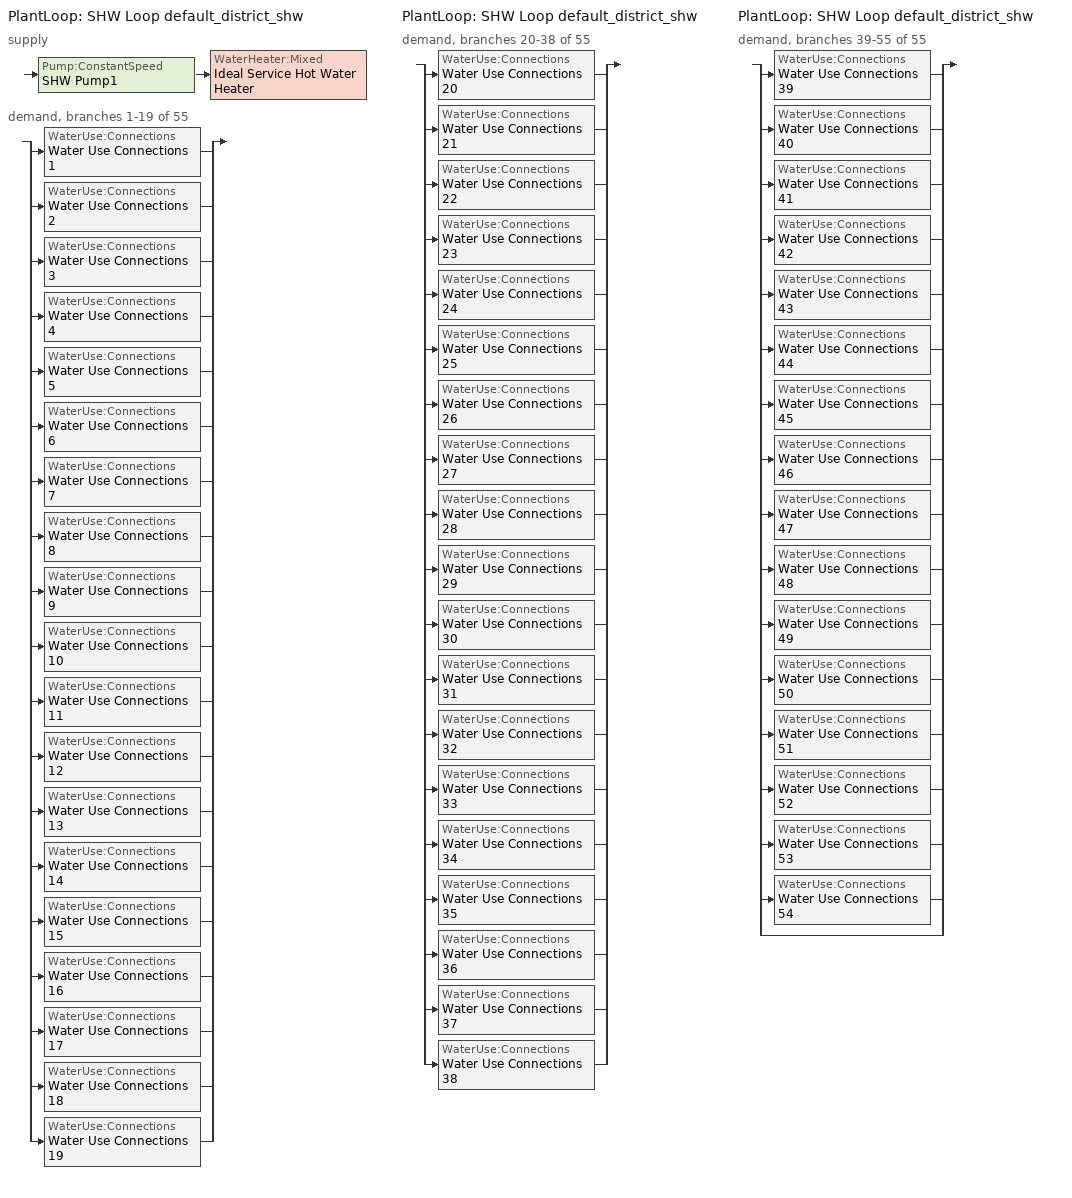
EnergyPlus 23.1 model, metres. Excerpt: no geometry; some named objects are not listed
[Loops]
PlantLoop 'SHW Loop default_district_shw'
 supply: Pump:ConstantSpeed 'SHW Pump1' > WaterHeater:Mixed 'Ideal Service Hot Water Heater'
 demand, branches 1-19 of 55: split
  | WaterUse:Connections 'Water Use Connections 1'
  | WaterUse:Connections 'Water Use Connections 2'
  | WaterUse:Connections 'Water Use Connections 3'
  | WaterUse:Connections 'Water Use Connections 4'
  | WaterUse:Connections 'Water Use Connections 5'
  | WaterUse:Connections 'Water Use Connections 6'
  | WaterUse:Connections 'Water Use Connections 7'
  | WaterUse:Connections 'Water Use Connections 8'
  | WaterUse:Connections 'Water Use Connections 9'
  | WaterUse:Connections 'Water Use Connections 10'
  | WaterUse:Connections 'Water Use Connections 11'
  | WaterUse:Connections 'Water Use Connections 12'
  | WaterUse:Connections 'Water Use Connections 13'
  | WaterUse:Connections 'Water Use Connections 14'
  | WaterUse:Connections 'Water Use Connections 15'
  | WaterUse:Connections 'Water Use Connections 16'
  | WaterUse:Connections 'Water Use Connections 17'
  | WaterUse:Connections 'Water Use Connections 18'
  | WaterUse:Connections 'Water Use Connections 19'
PlantLoop 'SHW Loop default_district_shw'
 demand, branches 20-38 of 55: split
  | WaterUse:Connections 'Water Use Connections 20'
  | WaterUse:Connections 'Water Use Connections 21'
  | WaterUse:Connections 'Water Use Connections 22'
  | WaterUse:Connections 'Water Use Connections 23'
  | WaterUse:Connections 'Water Use Connections 24'
  | WaterUse:Connections 'Water Use Connections 25'
  | WaterUse:Connections 'Water Use Connections 26'
  | WaterUse:Connections 'Water Use Connections 27'
  | WaterUse:Connections 'Water Use Connections 28'
  | WaterUse:Connections 'Water Use Connections 29'
  | WaterUse:Connections 'Water Use Connections 30'
  | WaterUse:Connections 'Water Use Connections 31'
  | WaterUse:Connections 'Water Use Connections 32'
  | WaterUse:Connections 'Water Use Connections 33'
  | WaterUse:Connections 'Water Use Connections 34'
  | WaterUse:Connections 'Water Use Connections 35'
  | WaterUse:Connections 'Water Use Connections 36'
  | WaterUse:Connections 'Water Use Connections 37'
  | WaterUse:Connections 'Water Use Connections 38'
PlantLoop 'SHW Loop default_district_shw'
 demand, branches 39-55 of 55: split
  | WaterUse:Connections 'Water Use Connections 39'
  | WaterUse:Connections 'Water Use Connections 40'
  | WaterUse:Connections 'Water Use Connections 41'
  | WaterUse:Connections 'Water Use Connections 42'
  | WaterUse:Connections 'Water Use Connections 43'
  | WaterUse:Connections 'Water Use Connections 44'
  | WaterUse:Connections 'Water Use Connections 45'
  | WaterUse:Connections 'Water Use Connections 46'
  | WaterUse:Connections 'Water Use Connections 47'
  | WaterUse:Connections 'Water Use Connections 48'
  | WaterUse:Connections 'Water Use Connections 49'
  | WaterUse:Connections 'Water Use Connections 50'
  | WaterUse:Connections 'Water Use Connections 51'
  | WaterUse:Connections 'Water Use Connections 52'
  | WaterUse:Connections 'Water Use Connections 53'
  | WaterUse:Connections 'Water Use Connections 54'
  | bypass
[Sizing:Plant]
SHW Loop default_district_shw: Loop Type=Heating; Design Loop Exit Temperature=60; Loop Design Temperature Difference=5; Sizing Option=NonCoincident; Zone Timesteps in Averaging Window=1; Coincident Sizing Factor Mode=None
[Pump:ConstantSpeed]
SHW Pump1: Design Flow Rate=Autosize; Design Pump Head=29891; Design Power Consumption=Autosize; Motor Efficiency=0.9; Fraction of Motor Inefficiencies to Fluid Stream=0; Pump Control Type=Intermittent; Design Power Sizing Method=PowerPerFlowPerPressure; Design Electric Power per Unit Flow Rate=348701.1; Design Shaft Power per Unit Flow Rate per Unit Head=1.28205; EndUse Subcategory=Water Systems
[WaterHeater:Mixed]
Ideal Service Hot Water Heater: Tank Volume=0; Setpoint Temperature Schedule=Schedule Ruleset 2; Deadband Temperature Difference=2; Maximum Temperature Limit=82.22; Heater Control Type=Modulate; Heater Maximum Capacity=1000000; Heater Ignition Minimum Flow Rate=0; Heater Ignition Delay=0; Heater Fuel Type=DistrictHeating; Heater Thermal Efficiency=1; Off Cycle Parasitic Fuel Consumption Rate=20; Off Cycle Parasitic Fuel Type=DistrictHeating; Off Cycle Parasitic Heat Fraction to Tank=0.8; On Cycle Parasitic Fuel Consumption Rate=0; On Cycle Parasitic Fuel Type=DistrictHeating; On Cycle Parasitic Heat Fraction to Tank=0; Ambient Temperature Indicator=Schedule; Ambient Temperature Schedule=22C Ambient Condition; Off Cycle Loss Coefficient to Ambient Temperature=0; Off Cycle Loss Fraction to Zone=1; On Cycle Loss Coefficient to Ambient Temperature=0; On Cycle Loss Fraction to Zone=1; Use Side Effectiveness=1; Source Side Effectiveness=1; Use Side Design Flow Rate=Autosize; Source Side Design Flow Rate=Autosize; Indirect Water Heating Recovery Time=1.5; Source Side Flow Control Mode=IndirectHeatPrimarySetpoint; EndUse Subcategory=General
[WaterHeater:Sizing]
Ideal Service Hot Water Heater: Design Mode=PeakDraw; Time Storage Can Meet Peak Draw=0.538503; Time for Tank Recovery=0; Nominal Tank Volume for Autosizing Plant Connections=1
[PlantLoop]
SHW Loop default_district_shw: Fluid Type=Water; Plant Equipment Operation Scheme=SHW Loop default_district_shw Operation Schemes; Maximum Loop Temperature=60; Minimum Loop Temperature=10; Maximum Loop Flow Rate=Autosize; Minimum Loop Flow Rate=0; Plant Loop Volume=Autocalculate; Load Distribution Scheme=Optimal; Plant Loop Demand Calculation Scheme=SingleSetpoint; Common Pipe Simulation=None
[PlantEquipmentList]
SHW Loop default_district_shw Heating Equipment List: Ideal Service Hot Water Heater
[PlantEquipmentOperation:HeatingLoad]
SHW Loop default_district_shw Heating Operation Scheme: Load Range 1 Lower Limit=0; Load Range 1 Upper Limit=1000000000; Range 1 Equipment List=SHW Loop default_district_shw Heating Equipment List
[PlantEquipmentOperationSchemes]
SHW Loop default_district_shw Operation Schemes: Control Scheme 1=SHW Loop default_district_shw Heating Operation Scheme; Control Scheme 1 Schedule=Always On Discrete
[SetpointManager:Scheduled]
Setpoint Manager Scheduled 1: Control Variable=Temperature; Schedule=60C Hot Water
[WaterUse:Equipment] EndUse Subcategory=General; Flow Rate Fraction Schedule=MediumOffice Building_Service Hot Water Schedule; Target Temperature Schedule=60.0C Hot Water; Sensible Fraction Schedule=0.2 Hot Water Sensible Fraction; Latent Fraction Schedule=0.05 Hot Water Latent Fraction
Name | Peak Flow Rate | Zone
MediumOffice Building_Service Hot Water..Flr1_Ground_corner_north_1_7c108810 | 5.80221e-07 | Flr1_Ground_corner_north_1_7c108810
MediumOffice Building_Service Hot Water..Flr1_Ground_corner_north_2_e94bcdf2 | 5.80221e-07 | Flr1_Ground_corner_north_2_e94bcdf2
MediumOffice Building_Service Hot Water..Flr1_Ground_corner_south_1_9eeeea95 | 5.80221e-07 | Flr1_Ground_corner_south_1_9eeeea95
MediumOffice Building_Service Hot Water..Flr1_Ground_corner_south_2_ce385d3d | 5.80221e-07 | Flr1_Ground_corner_south_2_ce385d3d
MediumOffice Building_Service Hot Water..Flr1_Ground_parameter_east_73f52d8a | 5.40063e-07 | Flr1_Ground_parameter_east_73f52d8a
MediumOffice Building_Service Hot Water..Flr1_Ground_parameter_west_ef66770d | 5.40063e-07 | Flr1_Ground_parameter_west_ef66770d
MediumOffice Building_Service Hot Water..Flr1_Ground_parameter_north_1_bd09306e | 5.26149e-07 | Flr1_Ground_parameter_north_1_bd09306e
MediumOffice Building_Service Hot Water..Flr1_Ground_parameter_north_2_c181baff | 5.26149e-07 | Flr1_Ground_parameter_north_2_c181baff
MediumOffice Building_Service Hot Water..Flr1_Ground_parameter_north_3_b2002846 | 5.26149e-07 | Flr1_Ground_parameter_north_3_b2002846
MediumOffice Building_Service Hot Water..Flr1_Ground_parameter_north_4_bb6081a6 | 5.26149e-07 | Flr1_Ground_parameter_north_4_bb6081a6
MediumOffice Building_Service Hot Water..Flr1_Ground_parameter_south_1_fe9ed705 | 5.26149e-07 | Flr1_Ground_parameter_south_1_fe9ed705
MediumOffice Building_Service Hot Water..Flr1_Ground_parameter_south_2_da29ad93 | 5.26149e-07 | Flr1_Ground_parameter_south_2_da29ad93
MediumOffice Building_Service Hot Water..Flr1_Ground_parameter_south_3_2d783d8c | 5.26149e-07 | Flr1_Ground_parameter_south_3_2d783d8c
MediumOffice Building_Service Hot Water..Flr1_Ground_parameter_south_4_47dabc56 | 5.26149e-07 | Flr1_Ground_parameter_south_4_47dabc56
MediumOffice Building_Service Hot Water..Flr1_Ground_rest_1_7260cb26 | 4.89734e-07 | Flr1_Ground_rest_1_7260cb26
MediumOffice Building_Service Hot Water..Flr1_Ground_rest_2_4bfb7ba7 | 4.89734e-07 | Flr1_Ground_rest_2_4bfb7ba7
MediumOffice Building_Service Hot Water..Flr1_Ground_rest_3_25e85cee | 4.89734e-07 | Flr1_Ground_rest_3_25e85cee
MediumOffice Building_Service Hot Water..Flr1_Ground_rest_4_1f7a4b1a | 4.89734e-07 | Flr1_Ground_rest_4_1f7a4b1a
MediumOffice Building_Service Hot Water..Flr1_corner_north_1_7c108810 | 5.80221e-07 | Flr1_corner_north_1_7c108810
MediumOffice Building_Service Hot Water..Flr1_corner_north_2_e94bcdf2 | 5.80221e-07 | Flr1_corner_north_2_e94bcdf2
MediumOffice Building_Service Hot Water..Flr1_corner_south_1_9eeeea95 | 5.80221e-07 | Flr1_corner_south_1_9eeeea95
MediumOffice Building_Service Hot Water..Flr1_corner_south_2_ce385d3d | 5.80221e-07 | Flr1_corner_south_2_ce385d3d
MediumOffice Building_Service Hot Water..Flr1_parameter_east_73f52d8a | 5.40063e-07 | Flr1_parameter_east_73f52d8a
MediumOffice Building_Service Hot Water..Flr1_parameter_west_ef66770d | 5.40063e-07 | Flr1_parameter_west_ef66770d
MediumOffice Building_Service Hot Water..Flr1_parameter_north_1_bd09306e | 5.26149e-07 | Flr1_parameter_north_1_bd09306e
MediumOffice Building_Service Hot Water..Flr1_parameter_north_2_c181baff | 5.26149e-07 | Flr1_parameter_north_2_c181baff
MediumOffice Building_Service Hot Water..Flr1_parameter_north_3_b2002846 | 5.26149e-07 | Flr1_parameter_north_3_b2002846
MediumOffice Building_Service Hot Water..Flr1_parameter_north_4_bb6081a6 | 5.26149e-07 | Flr1_parameter_north_4_bb6081a6
MediumOffice Building_Service Hot Water..Flr1_parameter_south_1_fe9ed705 | 5.26149e-07 | Flr1_parameter_south_1_fe9ed705
MediumOffice Building_Service Hot Water..Flr1_parameter_south_2_da29ad93 | 5.26149e-07 | Flr1_parameter_south_2_da29ad93
MediumOffice Building_Service Hot Water..Flr1_parameter_south_3_2d783d8c | 5.26149e-07 | Flr1_parameter_south_3_2d783d8c
MediumOffice Building_Service Hot Water..Flr1_parameter_south_4_47dabc56 | 5.26149e-07 | Flr1_parameter_south_4_47dabc56
MediumOffice Building_Service Hot Water..Flr1_rest_1_7260cb26 | 4.89734e-07 | Flr1_rest_1_7260cb26
MediumOffice Building_Service Hot Water..Flr1_rest_2_4bfb7ba7 | 4.89734e-07 | Flr1_rest_2_4bfb7ba7
MediumOffice Building_Service Hot Water..Flr1_rest_3_25e85cee | 4.89734e-07 | Flr1_rest_3_25e85cee
MediumOffice Building_Service Hot Water..Flr1_rest_4_1f7a4b1a | 4.89734e-07 | Flr1_rest_4_1f7a4b1a
MediumOffice Building_Service Hot Water..Flr1_Top_corner_north_1_7c108810 | 5.80221e-07 | Flr1_Top_corner_north_1_7c108810
MediumOffice Building_Service Hot Water..Flr1_Top_corner_north_2_e94bcdf2 | 5.80221e-07 | Flr1_Top_corner_north_2_e94bcdf2
MediumOffice Building_Service Hot Water..Flr1_Top_corner_south_1_9eeeea95 | 5.80221e-07 | Flr1_Top_corner_south_1_9eeeea95
MediumOffice Building_Service Hot Water..Flr1_Top_corner_south_2_ce385d3d | 5.80221e-07 | Flr1_Top_corner_south_2_ce385d3d
MediumOffice Building_Service Hot Water..Flr1_Top_parameter_east_73f52d8a | 5.40063e-07 | Flr1_Top_parameter_east_73f52d8a
MediumOffice Building_Service Hot Water..Flr1_Top_parameter_west_ef66770d | 5.40063e-07 | Flr1_Top_parameter_west_ef66770d
MediumOffice Building_Service Hot Water..Flr1_Top_parameter_north_1_bd09306e | 5.26149e-07 | Flr1_Top_parameter_north_1_bd09306e
MediumOffice Building_Service Hot Water..Flr1_Top_parameter_north_2_c181baff | 5.26149e-07 | Flr1_Top_parameter_north_2_c181baff
MediumOffice Building_Service Hot Water..Flr1_Top_parameter_north_3_b2002846 | 5.26149e-07 | Flr1_Top_parameter_north_3_b2002846
MediumOffice Building_Service Hot Water..Flr1_Top_parameter_north_4_bb6081a6 | 5.26149e-07 | Flr1_Top_parameter_north_4_bb6081a6
MediumOffice Building_Service Hot Water..Flr1_Top_parameter_south_1_fe9ed705 | 5.26149e-07 | Flr1_Top_parameter_south_1_fe9ed705
MediumOffice Building_Service Hot Water..Flr1_Top_parameter_south_2_da29ad93 | 5.26149e-07 | Flr1_Top_parameter_south_2_da29ad93
MediumOffice Building_Service Hot Water..Flr1_Top_parameter_south_3_2d783d8c | 5.26149e-07 | Flr1_Top_parameter_south_3_2d783d8c
MediumOffice Building_Service Hot Water..Flr1_Top_parameter_south_4_47dabc56 | 5.26149e-07 | Flr1_Top_parameter_south_4_47dabc56
MediumOffice Building_Service Hot Water..Flr1_Top_rest_1_7260cb26 | 4.89734e-07 | Flr1_Top_rest_1_7260cb26
MediumOffice Building_Service Hot Water..Flr1_Top_rest_2_4bfb7ba7 | 4.89734e-07 | Flr1_Top_rest_2_4bfb7ba7
MediumOffice Building_Service Hot Water..Flr1_Top_rest_3_25e85cee | 4.89734e-07 | Flr1_Top_rest_3_25e85cee
MediumOffice Building_Service Hot Water..Flr1_Top_rest_4_1f7a4b1a | 4.89734e-07 | Flr1_Top_rest_4_1f7a4b1a
[WaterUse:Connections] Hot Water Supply Temperature Schedule=60.0C Hot Water; Drain Water Heat Exchanger Type=None; Drain Water Heat Exchanger Destination=Plant
Name | Water Use Equipment 1
Water Use Connections 1 | MediumOffice Building_Service Hot Water..Flr1_Ground_corner_north_1_7c108810
Water Use Connections 2 | MediumOffice Building_Service Hot Water..Flr1_Ground_corner_north_2_e94bcdf2
Water Use Connections 3 | MediumOffice Building_Service Hot Water..Flr1_Ground_corner_south_1_9eeeea95
Water Use Connections 4 | MediumOffice Building_Service Hot Water..Flr1_Ground_corner_south_2_ce385d3d
Water Use Connections 5 | MediumOffice Building_Service Hot Water..Flr1_Ground_parameter_east_73f52d8a
Water Use Connections 6 | MediumOffice Building_Service Hot Water..Flr1_Ground_parameter_west_ef66770d
Water Use Connections 7 | MediumOffice Building_Service Hot Water..Flr1_Ground_parameter_north_1_bd09306e
Water Use Connections 8 | MediumOffice Building_Service Hot Water..Flr1_Ground_parameter_north_2_c181baff
Water Use Connections 9 | MediumOffice Building_Service Hot Water..Flr1_Ground_parameter_north_3_b2002846
Water Use Connections 10 | MediumOffice Building_Service Hot Water..Flr1_Ground_parameter_north_4_bb6081a6
Water Use Connections 11 | MediumOffice Building_Service Hot Water..Flr1_Ground_parameter_south_1_fe9ed705
Water Use Connections 12 | MediumOffice Building_Service Hot Water..Flr1_Ground_parameter_south_2_da29ad93
Water Use Connections 13 | MediumOffice Building_Service Hot Water..Flr1_Ground_parameter_south_3_2d783d8c
Water Use Connections 14 | MediumOffice Building_Service Hot Water..Flr1_Ground_parameter_south_4_47dabc56
Water Use Connections 15 | MediumOffice Building_Service Hot Water..Flr1_Ground_rest_1_7260cb26
Water Use Connections 16 | MediumOffice Building_Service Hot Water..Flr1_Ground_rest_2_4bfb7ba7
Water Use Connections 17 | MediumOffice Building_Service Hot Water..Flr1_Ground_rest_3_25e85cee
Water Use Connections 18 | MediumOffice Building_Service Hot Water..Flr1_Ground_rest_4_1f7a4b1a
Water Use Connections 19 | MediumOffice Building_Service Hot Water..Flr1_corner_north_1_7c108810
Water Use Connections 20 | MediumOffice Building_Service Hot Water..Flr1_corner_north_2_e94bcdf2
Water Use Connections 21 | MediumOffice Building_Service Hot Water..Flr1_corner_south_1_9eeeea95
Water Use Connections 22 | MediumOffice Building_Service Hot Water..Flr1_corner_south_2_ce385d3d
Water Use Connections 23 | MediumOffice Building_Service Hot Water..Flr1_parameter_east_73f52d8a
Water Use Connections 24 | MediumOffice Building_Service Hot Water..Flr1_parameter_west_ef66770d
Water Use Connections 25 | MediumOffice Building_Service Hot Water..Flr1_parameter_north_1_bd09306e
Water Use Connections 26 | MediumOffice Building_Service Hot Water..Flr1_parameter_north_2_c181baff
Water Use Connections 27 | MediumOffice Building_Service Hot Water..Flr1_parameter_north_3_b2002846
Water Use Connections 28 | MediumOffice Building_Service Hot Water..Flr1_parameter_north_4_bb6081a6
Water Use Connections 29 | MediumOffice Building_Service Hot Water..Flr1_parameter_south_1_fe9ed705
Water Use Connections 30 | MediumOffice Building_Service Hot Water..Flr1_parameter_south_2_da29ad93
Water Use Connections 31 | MediumOffice Building_Service Hot Water..Flr1_parameter_south_3_2d783d8c
Water Use Connections 32 | MediumOffice Building_Service Hot Water..Flr1_parameter_south_4_47dabc56
Water Use Connections 33 | MediumOffice Building_Service Hot Water..Flr1_rest_1_7260cb26
Water Use Connections 34 | MediumOffice Building_Service Hot Water..Flr1_rest_2_4bfb7ba7
Water Use Connections 35 | MediumOffice Building_Service Hot Water..Flr1_rest_3_25e85cee
Water Use Connections 36 | MediumOffice Building_Service Hot Water..Flr1_rest_4_1f7a4b1a
Water Use Connections 37 | MediumOffice Building_Service Hot Water..Flr1_Top_corner_north_1_7c108810
Water Use Connections 38 | MediumOffice Building_Service Hot Water..Flr1_Top_corner_north_2_e94bcdf2
Water Use Connections 39 | MediumOffice Building_Service Hot Water..Flr1_Top_corner_south_1_9eeeea95
Water Use Connections 40 | MediumOffice Building_Service Hot Water..Flr1_Top_corner_south_2_ce385d3d
Water Use Connections 41 | MediumOffice Building_Service Hot Water..Flr1_Top_parameter_east_73f52d8a
Water Use Connections 42 | MediumOffice Building_Service Hot Water..Flr1_Top_parameter_west_ef66770d
Water Use Connections 43 | MediumOffice Building_Service Hot Water..Flr1_Top_parameter_north_1_bd09306e
Water Use Connections 44 | MediumOffice Building_Service Hot Water..Flr1_Top_parameter_north_2_c181baff
Water Use Connections 45 | MediumOffice Building_Service Hot Water..Flr1_Top_parameter_north_3_b2002846
Water Use Connections 46 | MediumOffice Building_Service Hot Water..Flr1_Top_parameter_north_4_bb6081a6
Water Use Connections 47 | MediumOffice Building_Service Hot Water..Flr1_Top_parameter_south_1_fe9ed705
Water Use Connections 48 | MediumOffice Building_Service Hot Water..Flr1_Top_parameter_south_2_da29ad93
Water Use Connections 49 | MediumOffice Building_Service Hot Water..Flr1_Top_parameter_south_3_2d783d8c
Water Use Connections 50 | MediumOffice Building_Service Hot Water..Flr1_Top_parameter_south_4_47dabc56
Water Use Connections 51 | MediumOffice Building_Service Hot Water..Flr1_Top_rest_1_7260cb26
Water Use Connections 52 | MediumOffice Building_Service Hot Water..Flr1_Top_rest_2_4bfb7ba7
Water Use Connections 53 | MediumOffice Building_Service Hot Water..Flr1_Top_rest_3_25e85cee
Water Use Connections 54 | MediumOffice Building_Service Hot Water..Flr1_Top_rest_4_1f7a4b1a
[Schedule:Day:Interval]
MediumOffice Building_Service Hot Water Schedule_Hol 1; MediumOffice Building_Service Hot Water Schedule_Sunday: No, 06:00, 0, 11:00, 0.04, 13:00, 0.06, 14:00, 0.09, 15:00, 0.06, 18:00, 0.04, 24:00, 0
MediumOffice Building_Service Hot Water Schedule_SmrDsn 1; Schedule Day 13: No, 06:00, 0, 07:00, 0.07, 08:00, 0.19, 09:00, 0.35, 10:00, 0.38, 11:00, 0.39, 12:00, 0.47, 13:00, 0.57, 14:00, 0.54, 15:00, 0.34, 16:00, 0.33, 17:00, 0.44, 18:00, 0.26, 19:00, 0.21, 20:00, 0.15, 21:00, 0.17, 22:00, 0.08, 24:00, 0.05
MediumOffice Building_Service Hot Water Schedule_WntrDsn 1; Schedule Day 14: No, 06:00, 0, 07:00, 0.07, 08:00, 0.11, 09:00, 0.15, 10:00, 0.21, 11:00, 0.19, 12:00, 0.23, 13:00, 0.2, 14:00, 0.19, 15:00, 0.15, 16:00, 0.13, 17:00, 0.14, 19:00, 0.07, 24:00, 0
Schedule Day 15; Schedule Day 18; Schedule Day 20: No, 24:00, 60
Schedule Day 16: No, 24:00, 0.2
Schedule Day 17: No, 24:00, 0.05
Schedule Day 21: No, 24:00, 22
[Schedule:Week:Daily]
0.05 Hot Water Latent Fraction Week Rule - Jan1-Dec31: Schedule Day 17, Schedule Day 17, Schedule Day 17, Schedule Day 17, Schedule Day 17, Schedule Day 17, Schedule Day 17, Schedule Day 17, Schedule Day 17, Schedule Day 17, Schedule Day 17, Schedule Day 17
0.2 Hot Water Sensible Fraction Week Rule - Jan1-Dec31: Schedule Day 16, Schedule Day 16, Schedule Day 16, Schedule Day 16, Schedule Day 16, Schedule Day 16, Schedule Day 16, Schedule Day 16, Schedule Day 16, Schedule Day 16, Schedule Day 16, Schedule Day 16
22C Ambient Condition Week Rule - Jan1-Dec31: Schedule Day 21, Schedule Day 21, Schedule Day 21, Schedule Day 21, Schedule Day 21, Schedule Day 21, Schedule Day 21, Schedule Day 21, Schedule Day 21, Schedule Day 21, Schedule Day 21, Schedule Day 21
60.0C Hot Water Week Rule - Jan1-Dec31: Schedule Day 15, Schedule Day 15, Schedule Day 15, Schedule Day 15, Schedule Day 15, Schedule Day 15, Schedule Day 15, Schedule Day 15, Schedule Day 15, Schedule Day 15, Schedule Day 15, Schedule Day 15
60C Hot Water Week Rule - Jan1-Dec31: Schedule Day 18, Schedule Day 18, Schedule Day 18, Schedule Day 18, Schedule Day 18, Schedule Day 18, Schedule Day 18, Schedule Day 18, Schedule Day 18, Schedule Day 18, Schedule Day 18, Schedule Day 18
MediumOffice Building_Service Hot Water Schedule Week Rule - Jan1-Dec31: MediumOffice Building_Service Hot Water Schedule_Sunday, Schedule Day 13, Schedule Day 13, Schedule Day 13, Schedule Day 13, Schedule Day 13, Schedule Day 14, MediumOffice Building_Service Hot Water Schedule_Hol 1, MediumOffice Building_Service Hot Water Schedule_SmrDsn 1, MediumOffice Building_Service Hot Water Schedule_WntrDsn 1, MediumOffice Building_Service Hot Water Schedule_Sunday, MediumOffice Building_Service Hot Water Schedule_Sunday
Schedule Ruleset 2 Week Rule - Jan1-Dec31: Schedule Day 20, Schedule Day 20, Schedule Day 20, Schedule Day 20, Schedule Day 20, Schedule Day 20, Schedule Day 20, Schedule Day 20, Schedule Day 20, Schedule Day 20, Schedule Day 20, Schedule Day 20
[Schedule:Year]
0.05 Hot Water Latent Fraction: 0.05 Hot Water Latent Fraction Week Rule - Jan1-Dec31, 1, 1, 12, 31
0.2 Hot Water Sensible Fraction: 0.2 Hot Water Sensible Fraction Week Rule - Jan1-Dec31, 1, 1, 12, 31
22C Ambient Condition: 22C Ambient Condition Week Rule - Jan1-Dec31, 1, 1, 12, 31
60.0C Hot Water: 60.0C Hot Water Week Rule - Jan1-Dec31, 1, 1, 12, 31
60C Hot Water: 60C Hot Water Week Rule - Jan1-Dec31, 1, 1, 12, 31
MediumOffice Building_Service Hot Water Schedule: MediumOffice Building_Service Hot Water Schedule Week Rule - Jan1-Dec31, 1, 1, 12, 31
Schedule Ruleset 2: Schedule Ruleset 2 Week Rule - Jan1-Dec31, 1, 1, 12, 31
[Schedule:Constant]
Always On Discrete: Hourly Value=1
